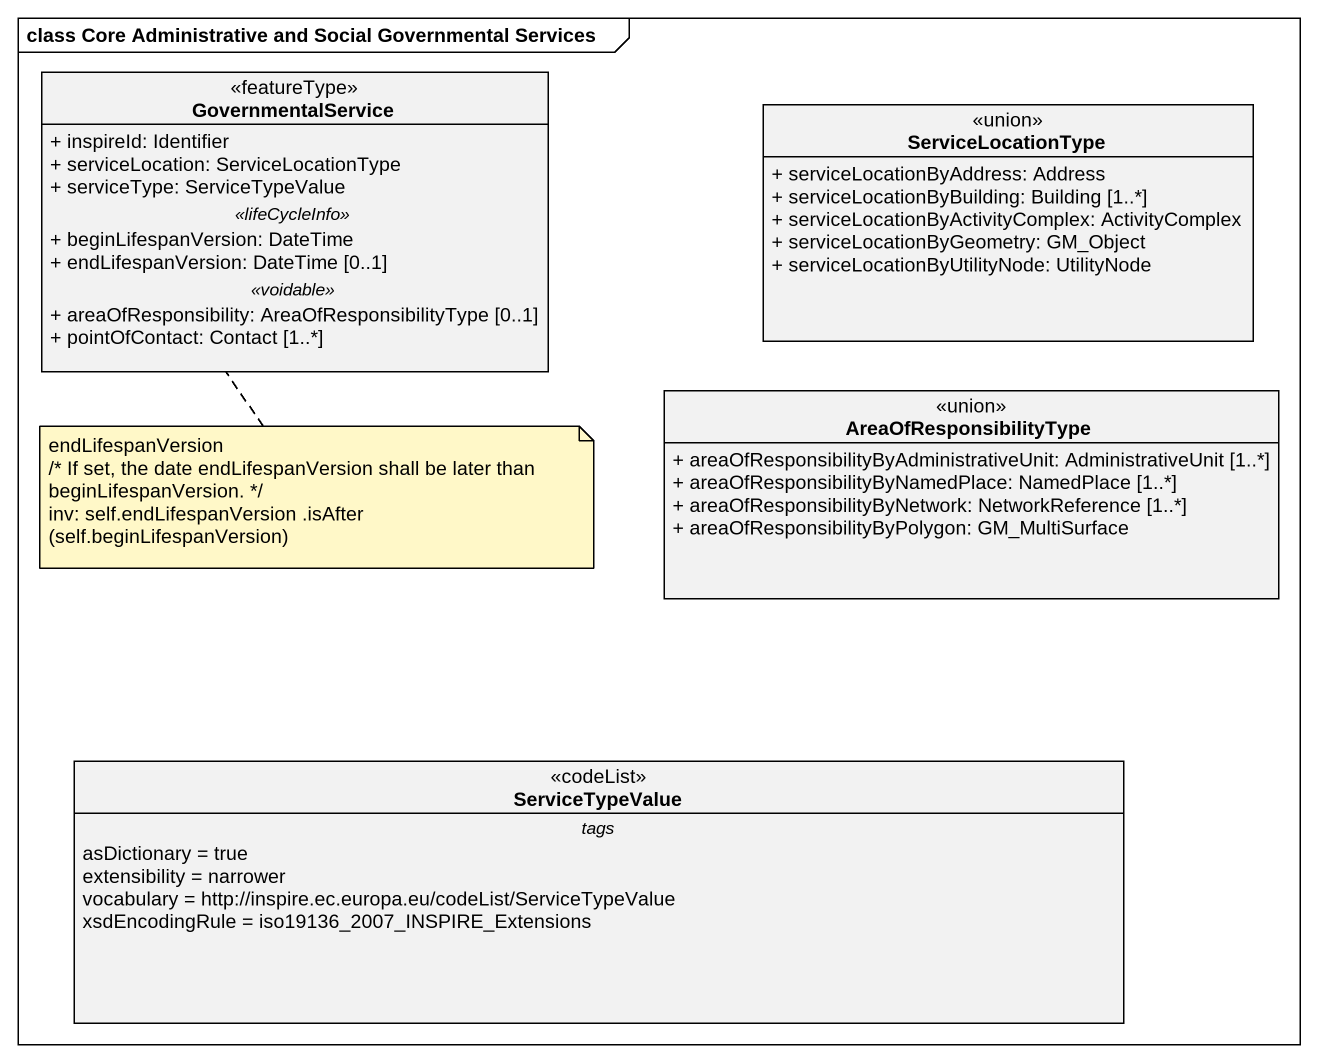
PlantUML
@startuml
mainframe class Core Administrative and Social Governmental Services
hide circle
hide empty members
skinparam classAttributeIconSize 0
class GovernmentalService <<featureType>> {
  + inspireId: Identifier
  + serviceLocation: ServiceLocationType
  + serviceType: ServiceTypeValue
  .. <<lifeCycleInfo>> ..
  + beginLifespanVersion: DateTime
  + endLifespanVersion: DateTime [0..1]
  .. <<voidable>> ..
  + areaOfResponsibility: AreaOfResponsibilityType [0..1]
  + pointOfContact: Contact [1..*]
}
class ServiceLocationType <<union>> {
  + serviceLocationByAddress: Address
  + serviceLocationByBuilding: Building [1..*]
  + serviceLocationByActivityComplex: ActivityComplex
  + serviceLocationByGeometry: GM_Object
  + serviceLocationByUtilityNode: UtilityNode
}
class AreaOfResponsibilityType <<union>> {
  + areaOfResponsibilityByAdministrativeUnit: AdministrativeUnit [1..*]
  + areaOfResponsibilityByNamedPlace: NamedPlace [1..*]
  + areaOfResponsibilityByNetwork: NetworkReference [1..*]
  + areaOfResponsibilityByPolygon: GM_MultiSurface
}
class ServiceTypeValue <<codeList>> {
  -- tags --
  asDictionary = true
  extensibility = narrower
  vocabulary = http://inspire.ec.europa.eu/codeList/ServiceTypeValue
  xsdEncodingRule = iso19136_2007_INSPIRE_Extensions
}
note bottom of GovernmentalService
  endLifespanVersion
  /* If set, the date endLifespanVersion shall be later than beginLifespanVersion. */
  inv: self.endLifespanVersion .isAfter (self.beginLifespanVersion)
end note
@enduml
